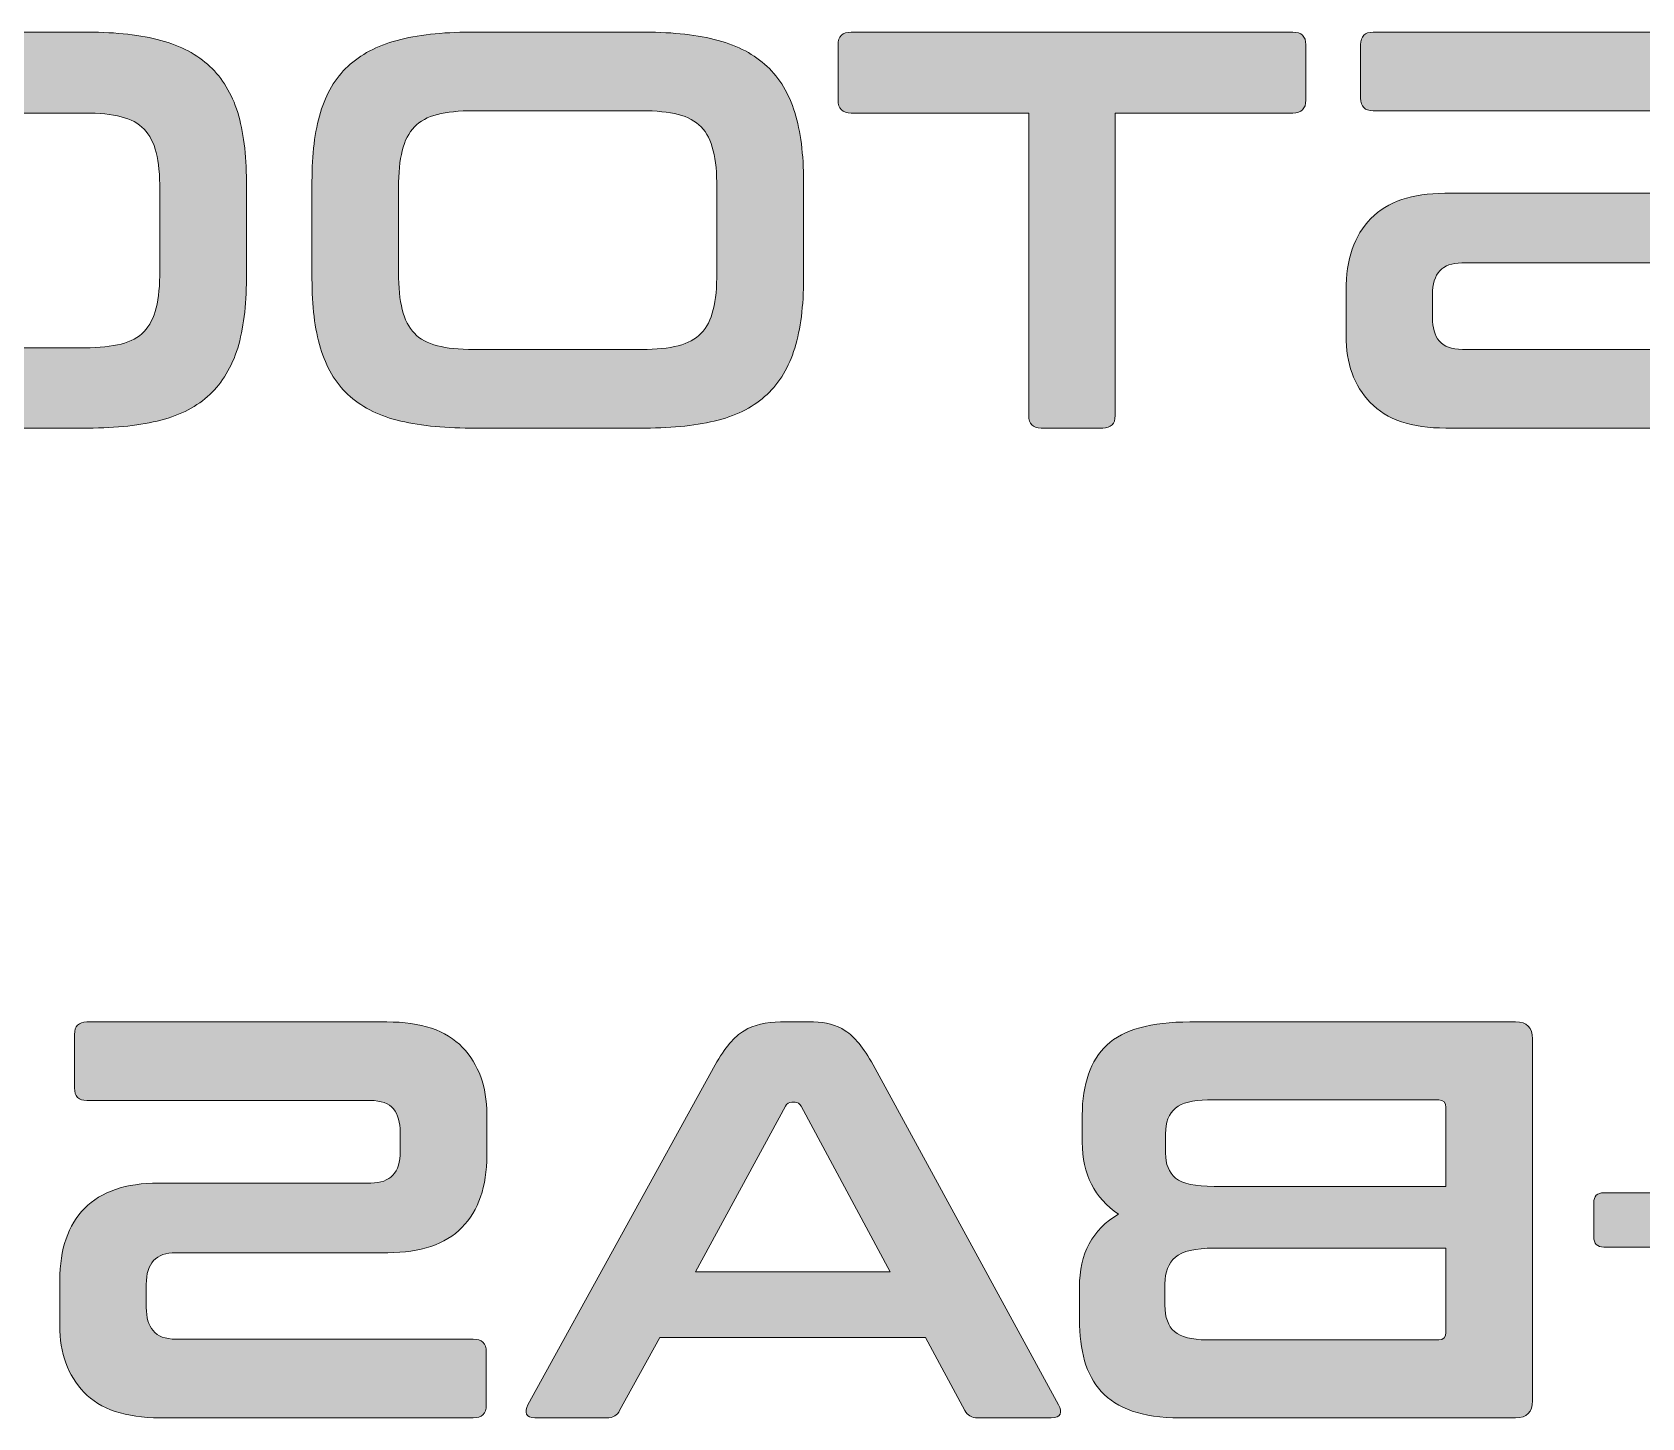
# Model space of a CAD drawing. Header units: millimetres. Extents: x 0 to 62, y -117 to 0.
# Drawn here: x 36.912 to 40.928, y -48.673 to -45.216 of the extents above; entities that cross this region are included whole.
import ezdxf

# ---------------------------------------------------------------- set-up
doc = ezdxf.new("R2010")
doc.units = ezdxf.units.MM
doc.header["$MEASUREMENT"] = 0
doc.layers.add('GLOSS-V', color=7, linetype='Continuous')

# ---------------------------------------------------------------- blocks, each defined once
blk = doc.blocks.new('block 62')
at = {"layer": 'GLOSS-V', "true_color": 0x010101}
h = blk.add_hatch(color=178, dxfattribs=at)
h.dxf.hatch_style = 2
edge = h.paths.add_edge_path()
edge.add_spline(control_points=[(37.0513, -45.2157), (37.123, -45.2157), (37.1836, -45.2224), (37.2332, -45.236), (37.2832, -45.2498), (37.3242, -45.2713), (37.3552, -45.3009), (37.3869, -45.3306), (37.4099, -45.369), (37.4248, -45.416), (37.4392, -45.463), (37.4465, -45.5204), (37.4465, -45.5881), (37.4465, -45.5881), (37.4465, -45.8308), (37.4465, -45.8308), (37.4465, -45.8987), (37.4392, -45.9562), (37.4248, -46.0037), (37.4099, -46.0513), (37.3869, -46.0899), (37.3552, -46.1195), (37.3242, -46.1491), (37.2832, -46.1705), (37.2332, -46.1836), (37.1836, -46.1968), (37.123, -46.2034), (37.0513, -46.2034), (37.0513, -46.2034), (36.415, -46.2034), (36.415, -46.2034), (36.394, -46.2034), (36.3837, -46.193), (36.3837, -46.1724), (36.3837, -46.1724), (36.3837, -46.0341), (36.3837, -46.0341), (36.3837, -46.0134), (36.394, -46.003), (36.415, -46.003), (36.415, -46.003), (37.043, -46.003), (37.043, -46.003), (37.0796, -46.003), (37.1099, -45.9999), (37.134, -45.9937), (37.1581, -45.9877), (37.1767, -45.9774), (37.1912, -45.9627), (37.205, -45.9483), (37.2153, -45.9285), (37.2215, -45.9035), (37.2277, -45.8787), (37.2305, -45.8473), (37.2305, -45.8096), (37.2305, -45.8096), (37.2305, -45.6093), (37.2305, -45.6093), (37.2305, -45.5717), (37.2277, -45.5407), (37.2215, -45.5161), (37.2153, -45.4918), (37.205, -45.4722), (37.1912, -45.4577), (37.1767, -45.443), (37.1581, -45.4327), (37.134, -45.4265), (37.1099, -45.4205), (37.0796, -45.4174), (37.043, -45.4174), (37.043, -45.4174), (36.415, -45.4174), (36.415, -45.4174), (36.394, -45.4174), (36.3837, -45.4065), (36.3837, -45.385), (36.3837, -45.385), (36.3837, -45.2467), (36.3837, -45.2467), (36.3837, -45.226), (36.394, -45.2157), (36.415, -45.2157), (36.415, -45.2157), (37.0513, -45.2157), (37.0513, -45.2157)], knot_values=[0, 0, 0, 0, 1, 1, 1, 2, 2, 2, 3, 3, 3, 4, 4, 4, 5, 5, 5, 6, 6, 6, 7, 7, 7, 8, 8, 8, 9, 9, 9, 10, 10, 10, 11, 11, 11, 12, 12, 12, 13, 13, 13, 14, 14, 14, 15, 15, 15, 16, 16, 16, 17, 17, 17, 18, 18, 18, 19, 19, 19, 20, 20, 20, 21, 21, 21, 22, 22, 22, 23, 23, 23, 24, 24, 24, 25, 25, 25, 26, 26, 26, 27, 27, 27, 28, 28, 28, 28], degree=3, periodic=1)
h = blk.add_hatch(color=178, dxfattribs=at)
h.dxf.hatch_style = 2
edge = h.paths.add_edge_path()
edge.add_spline(control_points=[(38.4411, -45.2157), (38.5127, -45.2157), (38.5734, -45.2224), (38.6233, -45.236), (38.6733, -45.2498), (38.7139, -45.2713), (38.7453, -45.3009), (38.777, -45.3306), (38.8, -45.369), (38.8145, -45.416), (38.829, -45.463), (38.8366, -45.5204), (38.8366, -45.5881), (38.8366, -45.5881), (38.8366, -45.8308), (38.8366, -45.8308), (38.8366, -45.8987), (38.829, -45.9562), (38.8145, -46.0037), (38.8, -46.0513), (38.777, -46.0899), (38.7453, -46.1195), (38.7139, -46.1491), (38.6733, -46.1705), (38.6233, -46.1836), (38.5734, -46.1968), (38.5127, -46.2034), (38.4411, -46.2034), (38.4411, -46.2034), (38.0053, -46.2034), (38.0053, -46.2034), (37.9339, -46.2034), (37.8726, -46.1968), (37.8223, -46.1836), (37.772, -46.1705), (37.7314, -46.1491), (37.6997, -46.1195), (37.668, -46.0899), (37.6452, -46.0513), (37.6315, -46.0037), (37.617, -45.9562), (37.6101, -45.8987), (37.6101, -45.8308), (37.6101, -45.8308), (37.6101, -45.5881), (37.6101, -45.5881), (37.6101, -45.5204), (37.617, -45.463), (37.6315, -45.416), (37.6452, -45.369), (37.668, -45.3306), (37.6997, -45.3009), (37.7314, -45.2713), (37.772, -45.2498), (37.8223, -45.236), (37.8726, -45.2224), (37.9339, -45.2157), (38.0053, -45.2157), (38.0053, -45.2157), (38.4411, -45.2157), (38.4411, -45.2157)], knot_values=[0, 0, 0, 0, 1, 1, 1, 2, 2, 2, 3, 3, 3, 4, 4, 4, 5, 5, 5, 6, 6, 6, 7, 7, 7, 8, 8, 8, 9, 9, 9, 10, 10, 10, 11, 11, 11, 12, 12, 12, 13, 13, 13, 14, 14, 14, 15, 15, 15, 16, 16, 16, 17, 17, 17, 18, 18, 18, 19, 19, 19, 20, 20, 20, 20], degree=3, periodic=1)
edge = h.paths.add_edge_path()
edge.add_spline(control_points=[(38.6202, -45.6036), (38.6202, -45.5669), (38.6175, -45.5362), (38.6113, -45.5113), (38.6051, -45.4863), (38.5951, -45.4665), (38.5809, -45.452), (38.5668, -45.4374), (38.5479, -45.427), (38.5237, -45.421), (38.4996, -45.4148), (38.4693, -45.4117), (38.4328, -45.4117), (38.4328, -45.4117), (38.0139, -45.4117), (38.0139, -45.4117), (37.977, -45.4117), (37.9467, -45.4148), (37.9229, -45.421), (37.8988, -45.427), (37.8795, -45.4374), (37.8657, -45.452), (37.8513, -45.4665), (37.8413, -45.4863), (37.8354, -45.5113), (37.8292, -45.5362), (37.8258, -45.5669), (37.8258, -45.6036), (37.8258, -45.6036), (37.8258, -45.8153), (37.8258, -45.8153), (37.8258, -45.852), (37.8292, -45.8828), (37.8354, -45.9078), (37.8413, -45.9328), (37.8513, -45.9524), (37.8657, -45.967), (37.8795, -45.9817), (37.8988, -45.992), (37.9229, -45.9981), (37.9467, -46.0043), (37.977, -46.0072), (38.0139, -46.0072), (38.0139, -46.0072), (38.4328, -46.0072), (38.4328, -46.0072), (38.4693, -46.0072), (38.4996, -46.0043), (38.5237, -45.9981), (38.5479, -45.992), (38.5668, -45.9817), (38.5809, -45.967), (38.5951, -45.9524), (38.6051, -45.9328), (38.6113, -45.9078), (38.6175, -45.8828), (38.6202, -45.852), (38.6202, -45.8153), (38.6202, -45.8153), (38.6202, -45.6036), (38.6202, -45.6036)], knot_values=[0, 0, 0, 0, 1, 1, 1, 2, 2, 2, 3, 3, 3, 4, 4, 4, 5, 5, 5, 6, 6, 6, 7, 7, 7, 8, 8, 8, 9, 9, 9, 10, 10, 10, 11, 11, 11, 12, 12, 12, 13, 13, 13, 14, 14, 14, 15, 15, 15, 16, 16, 16, 17, 17, 17, 18, 18, 18, 19, 19, 19, 20, 20, 20, 20], degree=3, periodic=1)
h = blk.add_hatch(color=178, dxfattribs=at)
h.dxf.hatch_style = 2
edge = h.paths.add_edge_path()
edge.add_spline(control_points=[(40.0568, -45.2157), (40.0789, -45.2157), (40.0895, -45.226), (40.0895, -45.2467), (40.0895, -45.2467), (40.0895, -45.385), (40.0895, -45.385), (40.0895, -45.4065), (40.0789, -45.4174), (40.0568, -45.4174), (40.0568, -45.4174), (39.6138, -45.4174), (39.6138, -45.4174), (39.6138, -45.4174), (39.6138, -46.1724), (39.6138, -46.1724), (39.6138, -46.193), (39.6034, -46.2034), (39.5828, -46.2034), (39.5828, -46.2034), (39.4291, -46.2034), (39.4291, -46.2034), (39.4084, -46.2034), (39.3981, -46.193), (39.3981, -46.1724), (39.3981, -46.1724), (39.3981, -45.4174), (39.3981, -45.4174), (39.3981, -45.4174), (38.9551, -45.4174), (38.9551, -45.4174), (38.9334, -45.4174), (38.9227, -45.4065), (38.9227, -45.385), (38.9227, -45.385), (38.9227, -45.2467), (38.9227, -45.2467), (38.9227, -45.226), (38.9334, -45.2157), (38.9551, -45.2157), (38.9551, -45.2157), (40.0568, -45.2157), (40.0568, -45.2157)], knot_values=[0, 0, 0, 0, 1, 1, 1, 2, 2, 2, 3, 3, 3, 4, 4, 4, 5, 5, 5, 6, 6, 6, 7, 7, 7, 8, 8, 8, 9, 9, 9, 10, 10, 10, 11, 11, 11, 12, 12, 12, 13, 13, 13, 14, 14, 14, 14], degree=3, periodic=1)
h = blk.add_hatch(color=178, dxfattribs=at)
h.dxf.hatch_style = 2
edge = h.paths.add_edge_path()
edge.add_spline(control_points=[(41.0052, -45.2157), (41.091, -45.2157), (41.1537, -45.2367), (41.1944, -45.2791), (41.2347, -45.3214), (41.255, -45.3769), (41.255, -45.4456), (41.255, -45.4456), (41.255, -45.5486), (41.255, -45.5486), (41.255, -45.6267), (41.2343, -45.6866), (41.193, -45.7285), (41.1517, -45.7703), (41.0897, -45.7913), (41.008, -45.7913), (41.008, -45.7913), (40.4788, -45.7913), (40.4788, -45.7913), (40.4299, -45.7913), (40.4055, -45.8177), (40.4055, -45.8704), (40.4055, -45.8704), (40.4055, -45.9283), (40.4055, -45.9283), (40.4055, -45.9528), (40.411, -45.972), (40.4223, -45.986), (40.4337, -46.0001), (40.453, -46.0072), (40.4802, -46.0072), (40.4802, -46.0072), (41.2213, -46.0072), (41.2213, -46.0072), (41.2426, -46.0072), (41.2536, -46.0175), (41.2536, -46.0384), (41.2536, -46.0384), (41.2536, -46.1724), (41.2536, -46.1724), (41.2536, -46.193), (41.2426, -46.2034), (41.2213, -46.2034), (41.2213, -46.2034), (40.4392, -46.2034), (40.4392, -46.2034), (40.3538, -46.2034), (40.2907, -46.1822), (40.2504, -46.1398), (40.2098, -46.0976), (40.1898, -46.042), (40.1898, -45.9734), (40.1898, -45.9734), (40.1898, -45.8604), (40.1898, -45.8604), (40.1898, -45.7824), (40.2105, -45.7224), (40.2518, -45.6806), (40.2931, -45.6387), (40.3545, -45.6177), (40.4365, -45.6177), (40.4365, -45.6177), (40.9656, -45.6177), (40.9656, -45.6177), (41.0146, -45.6177), (41.039, -45.5914), (41.039, -45.5388), (41.039, -45.5388), (41.039, -45.4908), (41.039, -45.4908), (41.039, -45.4663), (41.0332, -45.447), (41.0221, -45.4329), (41.0108, -45.4188), (40.9918, -45.4117), (40.9643, -45.4117), (40.9643, -45.4117), (40.2573, -45.4117), (40.2573, -45.4117), (40.2366, -45.4117), (40.2263, -45.4014), (40.2263, -45.3807), (40.2263, -45.3807), (40.2263, -45.2467), (40.2263, -45.2467), (40.2263, -45.226), (40.2366, -45.2157), (40.2573, -45.2157), (40.2573, -45.2157), (41.0052, -45.2157), (41.0052, -45.2157)], knot_values=[0, 0, 0, 0, 1, 1, 1, 2, 2, 2, 3, 3, 3, 4, 4, 4, 5, 5, 5, 6, 6, 6, 7, 7, 7, 8, 8, 8, 9, 9, 9, 10, 10, 10, 11, 11, 11, 12, 12, 12, 13, 13, 13, 14, 14, 14, 15, 15, 15, 16, 16, 16, 17, 17, 17, 18, 18, 18, 19, 19, 19, 20, 20, 20, 21, 21, 21, 22, 22, 22, 23, 23, 23, 24, 24, 24, 25, 25, 25, 26, 26, 26, 27, 27, 27, 28, 28, 28, 29, 29, 29, 30, 30, 30, 30], degree=3, periodic=1)
h = blk.add_hatch(color=178, dxfattribs=at)
h.dxf.hatch_style = 2
edge = h.paths.add_edge_path()
edge.add_spline(control_points=[(37.7965, -47.6851), (37.8823, -47.6851), (37.945, -47.7061), (37.9856, -47.7485), (38.0259, -47.7909), (38.0463, -47.8463), (38.0463, -47.9151), (38.0463, -47.9151), (38.0463, -48.0181), (38.0463, -48.0181), (38.0463, -48.0961), (38.0256, -48.1561), (37.9842, -48.1979), (37.9429, -48.2398), (37.8809, -48.2608), (37.7992, -48.2608), (37.7992, -48.2608), (37.2701, -48.2608), (37.2701, -48.2608), (37.2212, -48.2608), (37.1967, -48.2871), (37.1967, -48.3399), (37.1967, -48.3399), (37.1967, -48.3977), (37.1967, -48.3977), (37.1967, -48.4222), (37.2022, -48.4415), (37.2136, -48.4554), (37.2249, -48.4696), (37.2442, -48.4766), (37.2715, -48.4766), (37.2715, -48.4766), (38.0125, -48.4766), (38.0125, -48.4766), (38.0339, -48.4766), (38.0449, -48.487), (38.0449, -48.5078), (38.0449, -48.5078), (38.0449, -48.6418), (38.0449, -48.6418), (38.0449, -48.6625), (38.0339, -48.6728), (38.0125, -48.6728), (38.0125, -48.6728), (37.2305, -48.6728), (37.2305, -48.6728), (37.145, -48.6728), (37.082, -48.6516), (37.0417, -48.6093), (37.001, -48.5671), (36.981, -48.5114), (36.981, -48.4429), (36.981, -48.4429), (36.981, -48.3299), (36.981, -48.3299), (36.981, -48.2518), (37.0017, -48.1919), (37.043, -48.15), (37.0844, -48.1082), (37.1457, -48.0872), (37.2277, -48.0872), (37.2277, -48.0872), (37.7569, -48.0872), (37.7569, -48.0872), (37.8058, -48.0872), (37.8302, -48.0608), (37.8302, -48.0083), (37.8302, -48.0083), (37.8302, -47.9602), (37.8302, -47.9602), (37.8302, -47.9357), (37.8244, -47.9165), (37.8134, -47.9023), (37.802, -47.8882), (37.7831, -47.8811), (37.7555, -47.8811), (37.7555, -47.8811), (37.0486, -47.8811), (37.0486, -47.8811), (37.0279, -47.8811), (37.0176, -47.8708), (37.0176, -47.8501), (37.0176, -47.8501), (37.0176, -47.7161), (37.0176, -47.7161), (37.0176, -47.6955), (37.0279, -47.6851), (37.0486, -47.6851), (37.0486, -47.6851), (37.7965, -47.6851), (37.7965, -47.6851)], knot_values=[0, 0, 0, 0, 1, 1, 1, 2, 2, 2, 3, 3, 3, 4, 4, 4, 5, 5, 5, 6, 6, 6, 7, 7, 7, 8, 8, 8, 9, 9, 9, 10, 10, 10, 11, 11, 11, 12, 12, 12, 13, 13, 13, 14, 14, 14, 15, 15, 15, 16, 16, 16, 17, 17, 17, 18, 18, 18, 19, 19, 19, 20, 20, 20, 21, 21, 21, 22, 22, 22, 23, 23, 23, 24, 24, 24, 25, 25, 25, 26, 26, 26, 27, 27, 27, 28, 28, 28, 29, 29, 29, 30, 30, 30, 30], degree=3, periodic=1)
h = blk.add_hatch(color=178, dxfattribs=at)
h.dxf.hatch_style = 2
edge = h.paths.add_edge_path()
edge.add_spline(control_points=[(38.8617, -47.6851), (38.8917, -47.6851), (38.9182, -47.6924), (38.9406, -47.707), (38.9633, -47.7215), (38.9864, -47.7499), (39.0102, -47.7923), (39.0102, -47.7923), (39.4729, -48.6404), (39.4729, -48.6404), (39.4773, -48.6497), (39.4787, -48.6575), (39.4763, -48.6637), (39.4739, -48.6697), (39.4667, -48.6728), (39.4546, -48.6728), (39.4546, -48.6728), (39.271, -48.6728), (39.271, -48.6728), (39.2562, -48.6728), (39.2451, -48.6668), (39.2386, -48.6546), (39.2386, -48.6546), (39.1411, -48.4725), (39.1411, -48.4725), (39.1411, -48.4725), (38.4779, -48.4725), (38.4779, -48.4725), (38.4779, -48.4725), (38.3777, -48.6546), (38.3777, -48.6546), (38.3722, -48.6668), (38.3611, -48.6728), (38.3453, -48.6728), (38.3453, -48.6728), (38.1661, -48.6728), (38.1661, -48.6728), (38.1548, -48.6728), (38.1482, -48.6697), (38.1455, -48.6637), (38.1434, -48.6575), (38.1444, -48.6497), (38.1489, -48.6404), (38.1489, -48.6404), (38.6161, -47.7923), (38.6161, -47.7923), (38.6398, -47.7499), (38.6636, -47.7215), (38.6884, -47.707), (38.7125, -47.6924), (38.7429, -47.6851), (38.7787, -47.6851), (38.7787, -47.6851), (38.8617, -47.6851), (38.8617, -47.6851)], knot_values=[0, 0, 0, 0, 1, 1, 1, 2, 2, 2, 3, 3, 3, 4, 4, 4, 5, 5, 5, 6, 6, 6, 7, 7, 7, 8, 8, 8, 9, 9, 9, 10, 10, 10, 11, 11, 11, 12, 12, 12, 13, 13, 13, 14, 14, 14, 15, 15, 15, 16, 16, 16, 17, 17, 17, 18, 18, 18, 18], degree=3, periodic=1)
edge = h.paths.add_edge_path()
edge.add_spline(control_points=[(38.8307, -47.8953), (38.8269, -47.8887), (38.8217, -47.8854), (38.8152, -47.8854), (38.8152, -47.8854), (38.8069, -47.8854), (38.8069, -47.8854), (38.8, -47.8854), (38.7952, -47.8887), (38.7911, -47.8953), (38.7911, -47.8953), (38.5668, -48.3087), (38.5668, -48.3087), (38.5668, -48.3087), (39.0522, -48.3087), (39.0522, -48.3087), (39.0522, -48.3087), (38.8307, -47.8953), (38.8307, -47.8953)], knot_values=[0, 0, 0, 0, 1, 1, 1, 2, 2, 2, 3, 3, 3, 4, 4, 4, 5, 5, 5, 6, 6, 6, 6], degree=3, periodic=1)
h = blk.add_hatch(color=178, dxfattribs=at)
h.dxf.hatch_style = 2
edge = h.paths.add_edge_path()
edge.add_spline(control_points=[(40.6129, -47.6851), (40.6411, -47.6851), (40.6552, -47.6992), (40.6552, -47.7273), (40.6552, -47.7273), (40.6552, -48.6305), (40.6552, -48.6305), (40.6552, -48.6587), (40.6411, -48.6728), (40.6129, -48.6728), (40.6129, -48.6728), (39.775, -48.6728), (39.775, -48.6728), (39.7275, -48.6728), (39.6882, -48.6671), (39.6561, -48.6559), (39.6241, -48.6446), (39.5986, -48.6284), (39.5793, -48.6072), (39.56, -48.586), (39.5463, -48.5603), (39.5376, -48.5304), (39.529, -48.5002), (39.5249, -48.4663), (39.5249, -48.4287), (39.5249, -48.4287), (39.5249, -48.3469), (39.5249, -48.3469), (39.5249, -48.2632), (39.5573, -48.2024), (39.6224, -48.1648), (39.5621, -48.1244), (39.5318, -48.0646), (39.5318, -47.9855), (39.5318, -47.9855), (39.5318, -47.9178), (39.5318, -47.9178), (39.5318, -47.8398), (39.5525, -47.7814), (39.5934, -47.7428), (39.6344, -47.7044), (39.7033, -47.6851), (39.8002, -47.6851), (39.8002, -47.6851), (40.6129, -47.6851), (40.6129, -47.6851)], knot_values=[0, 0, 0, 0, 1, 1, 1, 2, 2, 2, 3, 3, 3, 4, 4, 4, 5, 5, 5, 6, 6, 6, 7, 7, 7, 8, 8, 8, 9, 9, 9, 10, 10, 10, 11, 11, 11, 12, 12, 12, 13, 13, 13, 14, 14, 14, 15, 15, 15, 15], degree=3, periodic=1)
edge = h.paths.add_edge_path()
edge.add_spline(control_points=[(39.8608, -48.2494), (39.8136, -48.2494), (39.7816, -48.257), (39.764, -48.272), (39.7468, -48.2871), (39.7381, -48.3092), (39.7381, -48.3383), (39.7381, -48.3383), (39.7381, -48.3921), (39.7381, -48.3921), (39.7381, -48.4222), (39.7461, -48.4441), (39.7619, -48.4577), (39.7781, -48.4713), (39.8046, -48.4782), (39.8425, -48.4782), (39.8425, -48.4782), (40.421, -48.4782), (40.421, -48.4782), (40.433, -48.4782), (40.4392, -48.472), (40.4392, -48.4597), (40.4392, -48.4597), (40.4392, -48.2494), (40.4392, -48.2494), (40.4392, -48.2494), (39.8608, -48.2494), (39.8608, -48.2494)], knot_values=[0, 0, 0, 0, 1, 1, 1, 2, 2, 2, 3, 3, 3, 4, 4, 4, 5, 5, 5, 6, 6, 6, 7, 7, 7, 8, 8, 8, 9, 9, 9, 9], degree=3, periodic=1)
edge = h.paths.add_edge_path()
edge.add_spline(control_points=[(40.4392, -47.8982), (40.4392, -47.886), (40.433, -47.8798), (40.421, -47.8798), (40.421, -47.8798), (39.8439, -47.8798), (39.8439, -47.8798), (39.8074, -47.8798), (39.7805, -47.8867), (39.764, -47.9003), (39.7478, -47.9139), (39.7395, -47.9352), (39.7395, -47.9645), (39.7395, -47.9645), (39.7395, -48.0124), (39.7395, -48.0124), (39.7395, -48.0398), (39.7481, -48.0605), (39.7647, -48.0746), (39.7819, -48.0887), (39.8136, -48.0956), (39.8608, -48.0956), (39.8608, -48.0956), (40.4392, -48.0956), (40.4392, -48.0956), (40.4392, -48.0956), (40.4392, -47.8982), (40.4392, -47.8982)], knot_values=[0, 0, 0, 0, 1, 1, 1, 2, 2, 2, 3, 3, 3, 4, 4, 4, 5, 5, 5, 6, 6, 6, 7, 7, 7, 8, 8, 8, 9, 9, 9, 9], degree=3, periodic=1)
h = blk.add_hatch(color=178, dxfattribs=at)
h.dxf.hatch_style = 2
edge = h.paths.add_edge_path()
edge.add_spline(control_points=[(41.224, -47.8064), (41.2409, -47.8064), (41.2495, -47.8148), (41.2495, -47.8319), (41.2495, -47.8319), (41.2495, -48.1113), (41.2495, -48.1113), (41.2495, -48.1113), (41.5286, -48.1113), (41.5286, -48.1113), (41.5458, -48.1113), (41.5541, -48.1197), (41.5541, -48.1366), (41.5541, -48.1366), (41.5541, -48.2213), (41.5541, -48.2213), (41.5541, -48.2382), (41.5458, -48.2467), (41.5286, -48.2467), (41.5286, -48.2467), (41.2495, -48.2467), (41.2495, -48.2467), (41.2495, -48.2467), (41.2495, -48.5274), (41.2495, -48.5274), (41.2495, -48.5445), (41.2409, -48.5529), (41.224, -48.5529), (41.224, -48.5529), (41.1393, -48.5529), (41.1393, -48.5529), (41.1224, -48.5529), (41.1138, -48.5445), (41.1138, -48.5274), (41.1138, -48.5274), (41.1138, -48.2467), (41.1138, -48.2467), (41.1138, -48.2467), (40.8333, -48.2467), (40.8333, -48.2467), (40.8161, -48.2467), (40.8078, -48.2382), (40.8078, -48.2213), (40.8078, -48.2213), (40.8078, -48.1366), (40.8078, -48.1366), (40.8078, -48.1197), (40.8161, -48.1113), (40.8333, -48.1113), (40.8333, -48.1113), (41.1138, -48.1113), (41.1138, -48.1113), (41.1138, -48.1113), (41.1138, -47.8319), (41.1138, -47.8319), (41.1138, -47.8148), (41.1224, -47.8064), (41.1393, -47.8064), (41.1393, -47.8064), (41.224, -47.8064), (41.224, -47.8064)], knot_values=[0, 0, 0, 0, 1, 1, 1, 2, 2, 2, 3, 3, 3, 4, 4, 4, 5, 5, 5, 6, 6, 6, 7, 7, 7, 8, 8, 8, 9, 9, 9, 10, 10, 10, 11, 11, 11, 12, 12, 12, 13, 13, 13, 14, 14, 14, 15, 15, 15, 16, 16, 16, 17, 17, 17, 18, 18, 18, 19, 19, 19, 20, 20, 20, 20], degree=3, periodic=1)
at = {"layer": 'GLOSS-V', "lineweight": 0}
for points, knots in [([(37.0513, -45.2157), (37.123, -45.2157), (37.1836, -45.2224), (37.2332, -45.236), (37.2832, -45.2498), (37.3242, -45.2713), (37.3552, -45.3009), (37.3869, -45.3306), (37.4099, -45.369), (37.4248, -45.416), (37.4392, -45.463), (37.4465, -45.5204), (37.4465, -45.5881), (37.4465, -45.5881), (37.4465, -45.8308), (37.4465, -45.8308), (37.4465, -45.8987), (37.4392, -45.9562), (37.4248, -46.0037), (37.4099, -46.0513), (37.3869, -46.0899), (37.3552, -46.1195), (37.3242, -46.1491), (37.2832, -46.1705), (37.2332, -46.1836), (37.1836, -46.1968), (37.123, -46.2034), (37.0513, -46.2034), (37.0513, -46.2034), (36.415, -46.2034), (36.415, -46.2034), (36.394, -46.2034), (36.3837, -46.193), (36.3837, -46.1724), (36.3837, -46.1724), (36.3837, -46.0341), (36.3837, -46.0341), (36.3837, -46.0134), (36.394, -46.003), (36.415, -46.003), (36.415, -46.003), (37.043, -46.003), (37.043, -46.003), (37.0796, -46.003), (37.1099, -45.9999), (37.134, -45.9937), (37.1581, -45.9877), (37.1767, -45.9774), (37.1912, -45.9627), (37.205, -45.9483), (37.2153, -45.9285), (37.2215, -45.9035), (37.2277, -45.8787), (37.2305, -45.8473), (37.2305, -45.8096), (37.2305, -45.8096), (37.2305, -45.6093), (37.2305, -45.6093), (37.2305, -45.5717), (37.2277, -45.5407), (37.2215, -45.5161), (37.2153, -45.4918), (37.205, -45.4722), (37.1912, -45.4577), (37.1767, -45.443), (37.1581, -45.4327), (37.134, -45.4265), (37.1099, -45.4205), (37.0796, -45.4174), (37.043, -45.4174), (37.043, -45.4174), (36.415, -45.4174), (36.415, -45.4174), (36.394, -45.4174), (36.3837, -45.4065), (36.3837, -45.385), (36.3837, -45.385), (36.3837, -45.2467), (36.3837, -45.2467), (36.3837, -45.226), (36.394, -45.2157), (36.415, -45.2157), (36.415, -45.2157), (37.0513, -45.2157), (37.0513, -45.2157)], [0, 0, 0, 0, 1, 1, 1, 2, 2, 2, 3, 3, 3, 4, 4, 4, 5, 5, 5, 6, 6, 6, 7, 7, 7, 8, 8, 8, 9, 9, 9, 10, 10, 10, 11, 11, 11, 12, 12, 12, 13, 13, 13, 14, 14, 14, 15, 15, 15, 16, 16, 16, 17, 17, 17, 18, 18, 18, 19, 19, 19, 20, 20, 20, 21, 21, 21, 22, 22, 22, 23, 23, 23, 24, 24, 24, 25, 25, 25, 26, 26, 26, 27, 27, 27, 28, 28, 28, 28]), ([(38.4411, -45.2157), (38.5127, -45.2157), (38.5734, -45.2224), (38.6233, -45.236), (38.6733, -45.2498), (38.7139, -45.2713), (38.7453, -45.3009), (38.777, -45.3306), (38.8, -45.369), (38.8145, -45.416), (38.829, -45.463), (38.8366, -45.5204), (38.8366, -45.5881), (38.8366, -45.5881), (38.8366, -45.8308), (38.8366, -45.8308), (38.8366, -45.8987), (38.829, -45.9562), (38.8145, -46.0037), (38.8, -46.0513), (38.777, -46.0899), (38.7453, -46.1195), (38.7139, -46.1491), (38.6733, -46.1705), (38.6233, -46.1836), (38.5734, -46.1968), (38.5127, -46.2034), (38.4411, -46.2034), (38.4411, -46.2034), (38.0053, -46.2034), (38.0053, -46.2034), (37.9339, -46.2034), (37.8726, -46.1968), (37.8223, -46.1836), (37.772, -46.1705), (37.7314, -46.1491), (37.6997, -46.1195), (37.668, -46.0899), (37.6452, -46.0513), (37.6315, -46.0037), (37.617, -45.9562), (37.6101, -45.8987), (37.6101, -45.8308), (37.6101, -45.8308), (37.6101, -45.5881), (37.6101, -45.5881), (37.6101, -45.5204), (37.617, -45.463), (37.6315, -45.416), (37.6452, -45.369), (37.668, -45.3306), (37.6997, -45.3009), (37.7314, -45.2713), (37.772, -45.2498), (37.8223, -45.236), (37.8726, -45.2224), (37.9339, -45.2157), (38.0053, -45.2157), (38.0053, -45.2157), (38.4411, -45.2157), (38.4411, -45.2157)], [0, 0, 0, 0, 1, 1, 1, 2, 2, 2, 3, 3, 3, 4, 4, 4, 5, 5, 5, 6, 6, 6, 7, 7, 7, 8, 8, 8, 9, 9, 9, 10, 10, 10, 11, 11, 11, 12, 12, 12, 13, 13, 13, 14, 14, 14, 15, 15, 15, 16, 16, 16, 17, 17, 17, 18, 18, 18, 19, 19, 19, 20, 20, 20, 20]), ([(40.0568, -45.2157), (40.0789, -45.2157), (40.0895, -45.226), (40.0895, -45.2467), (40.0895, -45.2467), (40.0895, -45.385), (40.0895, -45.385), (40.0895, -45.4065), (40.0789, -45.4174), (40.0568, -45.4174), (40.0568, -45.4174), (39.6138, -45.4174), (39.6138, -45.4174), (39.6138, -45.4174), (39.6138, -46.1724), (39.6138, -46.1724), (39.6138, -46.193), (39.6034, -46.2034), (39.5828, -46.2034), (39.5828, -46.2034), (39.4291, -46.2034), (39.4291, -46.2034), (39.4084, -46.2034), (39.3981, -46.193), (39.3981, -46.1724), (39.3981, -46.1724), (39.3981, -45.4174), (39.3981, -45.4174), (39.3981, -45.4174), (38.9551, -45.4174), (38.9551, -45.4174), (38.9334, -45.4174), (38.9227, -45.4065), (38.9227, -45.385), (38.9227, -45.385), (38.9227, -45.2467), (38.9227, -45.2467), (38.9227, -45.226), (38.9334, -45.2157), (38.9551, -45.2157), (38.9551, -45.2157), (40.0568, -45.2157), (40.0568, -45.2157)], [0, 0, 0, 0, 1, 1, 1, 2, 2, 2, 3, 3, 3, 4, 4, 4, 5, 5, 5, 6, 6, 6, 7, 7, 7, 8, 8, 8, 9, 9, 9, 10, 10, 10, 11, 11, 11, 12, 12, 12, 13, 13, 13, 14, 14, 14, 14]), ([(41.0052, -45.2157), (41.091, -45.2157), (41.1537, -45.2367), (41.1944, -45.2791), (41.2347, -45.3214), (41.255, -45.3769), (41.255, -45.4456), (41.255, -45.4456), (41.255, -45.5486), (41.255, -45.5486), (41.255, -45.6267), (41.2343, -45.6866), (41.193, -45.7285), (41.1517, -45.7703), (41.0897, -45.7913), (41.008, -45.7913), (41.008, -45.7913), (40.4788, -45.7913), (40.4788, -45.7913), (40.4299, -45.7913), (40.4055, -45.8177), (40.4055, -45.8704), (40.4055, -45.8704), (40.4055, -45.9283), (40.4055, -45.9283), (40.4055, -45.9528), (40.411, -45.972), (40.4223, -45.986), (40.4337, -46.0001), (40.453, -46.0072), (40.4802, -46.0072), (40.4802, -46.0072), (41.2213, -46.0072), (41.2213, -46.0072), (41.2426, -46.0072), (41.2536, -46.0175), (41.2536, -46.0384), (41.2536, -46.0384), (41.2536, -46.1724), (41.2536, -46.1724), (41.2536, -46.193), (41.2426, -46.2034), (41.2213, -46.2034), (41.2213, -46.2034), (40.4392, -46.2034), (40.4392, -46.2034), (40.3538, -46.2034), (40.2907, -46.1822), (40.2504, -46.1398), (40.2098, -46.0976), (40.1898, -46.042), (40.1898, -45.9734), (40.1898, -45.9734), (40.1898, -45.8604), (40.1898, -45.8604), (40.1898, -45.7824), (40.2105, -45.7224), (40.2518, -45.6806), (40.2931, -45.6387), (40.3545, -45.6177), (40.4365, -45.6177), (40.4365, -45.6177), (40.9656, -45.6177), (40.9656, -45.6177), (41.0146, -45.6177), (41.039, -45.5914), (41.039, -45.5388), (41.039, -45.5388), (41.039, -45.4908), (41.039, -45.4908), (41.039, -45.4663), (41.0332, -45.447), (41.0221, -45.4329), (41.0108, -45.4188), (40.9918, -45.4117), (40.9643, -45.4117), (40.9643, -45.4117), (40.2573, -45.4117), (40.2573, -45.4117), (40.2366, -45.4117), (40.2263, -45.4014), (40.2263, -45.3807), (40.2263, -45.3807), (40.2263, -45.2467), (40.2263, -45.2467), (40.2263, -45.226), (40.2366, -45.2157), (40.2573, -45.2157), (40.2573, -45.2157), (41.0052, -45.2157), (41.0052, -45.2157)], [0, 0, 0, 0, 1, 1, 1, 2, 2, 2, 3, 3, 3, 4, 4, 4, 5, 5, 5, 6, 6, 6, 7, 7, 7, 8, 8, 8, 9, 9, 9, 10, 10, 10, 11, 11, 11, 12, 12, 12, 13, 13, 13, 14, 14, 14, 15, 15, 15, 16, 16, 16, 17, 17, 17, 18, 18, 18, 19, 19, 19, 20, 20, 20, 21, 21, 21, 22, 22, 22, 23, 23, 23, 24, 24, 24, 25, 25, 25, 26, 26, 26, 27, 27, 27, 28, 28, 28, 29, 29, 29, 30, 30, 30, 30]), ([(38.6202, -45.6036), (38.6202, -45.5669), (38.6175, -45.5362), (38.6113, -45.5113), (38.6051, -45.4863), (38.5951, -45.4665), (38.5809, -45.452), (38.5668, -45.4374), (38.5479, -45.427), (38.5237, -45.421), (38.4996, -45.4148), (38.4693, -45.4117), (38.4328, -45.4117), (38.4328, -45.4117), (38.0139, -45.4117), (38.0139, -45.4117), (37.977, -45.4117), (37.9467, -45.4148), (37.9229, -45.421), (37.8988, -45.427), (37.8795, -45.4374), (37.8657, -45.452), (37.8513, -45.4665), (37.8413, -45.4863), (37.8354, -45.5113), (37.8292, -45.5362), (37.8258, -45.5669), (37.8258, -45.6036), (37.8258, -45.6036), (37.8258, -45.8153), (37.8258, -45.8153), (37.8258, -45.852), (37.8292, -45.8828), (37.8354, -45.9078), (37.8413, -45.9328), (37.8513, -45.9524), (37.8657, -45.967), (37.8795, -45.9817), (37.8988, -45.992), (37.9229, -45.9981), (37.9467, -46.0043), (37.977, -46.0072), (38.0139, -46.0072), (38.0139, -46.0072), (38.4328, -46.0072), (38.4328, -46.0072), (38.4693, -46.0072), (38.4996, -46.0043), (38.5237, -45.9981), (38.5479, -45.992), (38.5668, -45.9817), (38.5809, -45.967), (38.5951, -45.9524), (38.6051, -45.9328), (38.6113, -45.9078), (38.6175, -45.8828), (38.6202, -45.852), (38.6202, -45.8153), (38.6202, -45.8153), (38.6202, -45.6036), (38.6202, -45.6036)], [0, 0, 0, 0, 1, 1, 1, 2, 2, 2, 3, 3, 3, 4, 4, 4, 5, 5, 5, 6, 6, 6, 7, 7, 7, 8, 8, 8, 9, 9, 9, 10, 10, 10, 11, 11, 11, 12, 12, 12, 13, 13, 13, 14, 14, 14, 15, 15, 15, 16, 16, 16, 17, 17, 17, 18, 18, 18, 19, 19, 19, 20, 20, 20, 20]), ([(37.7965, -47.6851), (37.8823, -47.6851), (37.945, -47.7061), (37.9856, -47.7485), (38.0259, -47.7909), (38.0463, -47.8463), (38.0463, -47.9151), (38.0463, -47.9151), (38.0463, -48.0181), (38.0463, -48.0181), (38.0463, -48.0961), (38.0256, -48.1561), (37.9842, -48.1979), (37.9429, -48.2398), (37.8809, -48.2608), (37.7992, -48.2608), (37.7992, -48.2608), (37.2701, -48.2608), (37.2701, -48.2608), (37.2212, -48.2608), (37.1967, -48.2871), (37.1967, -48.3399), (37.1967, -48.3399), (37.1967, -48.3977), (37.1967, -48.3977), (37.1967, -48.4222), (37.2022, -48.4415), (37.2136, -48.4554), (37.2249, -48.4696), (37.2442, -48.4766), (37.2715, -48.4766), (37.2715, -48.4766), (38.0125, -48.4766), (38.0125, -48.4766), (38.0339, -48.4766), (38.0449, -48.487), (38.0449, -48.5078), (38.0449, -48.5078), (38.0449, -48.6418), (38.0449, -48.6418), (38.0449, -48.6625), (38.0339, -48.6728), (38.0125, -48.6728), (38.0125, -48.6728), (37.2305, -48.6728), (37.2305, -48.6728), (37.145, -48.6728), (37.082, -48.6516), (37.0417, -48.6093), (37.001, -48.5671), (36.981, -48.5114), (36.981, -48.4429), (36.981, -48.4429), (36.981, -48.3299), (36.981, -48.3299), (36.981, -48.2518), (37.0017, -48.1919), (37.043, -48.15), (37.0844, -48.1082), (37.1457, -48.0872), (37.2277, -48.0872), (37.2277, -48.0872), (37.7569, -48.0872), (37.7569, -48.0872), (37.8058, -48.0872), (37.8302, -48.0608), (37.8302, -48.0083), (37.8302, -48.0083), (37.8302, -47.9602), (37.8302, -47.9602), (37.8302, -47.9357), (37.8244, -47.9165), (37.8134, -47.9023), (37.802, -47.8882), (37.7831, -47.8811), (37.7555, -47.8811), (37.7555, -47.8811), (37.0486, -47.8811), (37.0486, -47.8811), (37.0279, -47.8811), (37.0176, -47.8708), (37.0176, -47.8501), (37.0176, -47.8501), (37.0176, -47.7161), (37.0176, -47.7161), (37.0176, -47.6955), (37.0279, -47.6851), (37.0486, -47.6851), (37.0486, -47.6851), (37.7965, -47.6851), (37.7965, -47.6851)], [0, 0, 0, 0, 1, 1, 1, 2, 2, 2, 3, 3, 3, 4, 4, 4, 5, 5, 5, 6, 6, 6, 7, 7, 7, 8, 8, 8, 9, 9, 9, 10, 10, 10, 11, 11, 11, 12, 12, 12, 13, 13, 13, 14, 14, 14, 15, 15, 15, 16, 16, 16, 17, 17, 17, 18, 18, 18, 19, 19, 19, 20, 20, 20, 21, 21, 21, 22, 22, 22, 23, 23, 23, 24, 24, 24, 25, 25, 25, 26, 26, 26, 27, 27, 27, 28, 28, 28, 29, 29, 29, 30, 30, 30, 30]), ([(38.8617, -47.6851), (38.8917, -47.6851), (38.9182, -47.6924), (38.9406, -47.707), (38.9633, -47.7215), (38.9864, -47.7499), (39.0102, -47.7923), (39.0102, -47.7923), (39.4729, -48.6404), (39.4729, -48.6404), (39.4773, -48.6497), (39.4787, -48.6575), (39.4763, -48.6637), (39.4739, -48.6697), (39.4667, -48.6728), (39.4546, -48.6728), (39.4546, -48.6728), (39.271, -48.6728), (39.271, -48.6728), (39.2562, -48.6728), (39.2451, -48.6668), (39.2386, -48.6546), (39.2386, -48.6546), (39.1411, -48.4725), (39.1411, -48.4725), (39.1411, -48.4725), (38.4779, -48.4725), (38.4779, -48.4725), (38.4779, -48.4725), (38.3777, -48.6546), (38.3777, -48.6546), (38.3722, -48.6668), (38.3611, -48.6728), (38.3453, -48.6728), (38.3453, -48.6728), (38.1661, -48.6728), (38.1661, -48.6728), (38.1548, -48.6728), (38.1482, -48.6697), (38.1455, -48.6637), (38.1434, -48.6575), (38.1444, -48.6497), (38.1489, -48.6404), (38.1489, -48.6404), (38.6161, -47.7923), (38.6161, -47.7923), (38.6398, -47.7499), (38.6636, -47.7215), (38.6884, -47.707), (38.7125, -47.6924), (38.7429, -47.6851), (38.7787, -47.6851), (38.7787, -47.6851), (38.8617, -47.6851), (38.8617, -47.6851)], [0, 0, 0, 0, 1, 1, 1, 2, 2, 2, 3, 3, 3, 4, 4, 4, 5, 5, 5, 6, 6, 6, 7, 7, 7, 8, 8, 8, 9, 9, 9, 10, 10, 10, 11, 11, 11, 12, 12, 12, 13, 13, 13, 14, 14, 14, 15, 15, 15, 16, 16, 16, 17, 17, 17, 18, 18, 18, 18]), ([(40.6129, -47.6851), (40.6411, -47.6851), (40.6552, -47.6992), (40.6552, -47.7273), (40.6552, -47.7273), (40.6552, -48.6305), (40.6552, -48.6305), (40.6552, -48.6587), (40.6411, -48.6728), (40.6129, -48.6728), (40.6129, -48.6728), (39.775, -48.6728), (39.775, -48.6728), (39.7275, -48.6728), (39.6882, -48.6671), (39.6561, -48.6559), (39.6241, -48.6446), (39.5986, -48.6284), (39.5793, -48.6072), (39.56, -48.586), (39.5463, -48.5603), (39.5376, -48.5304), (39.529, -48.5002), (39.5249, -48.4663), (39.5249, -48.4287), (39.5249, -48.4287), (39.5249, -48.3469), (39.5249, -48.3469), (39.5249, -48.2632), (39.5573, -48.2024), (39.6224, -48.1648), (39.5621, -48.1244), (39.5318, -48.0646), (39.5318, -47.9855), (39.5318, -47.9855), (39.5318, -47.9178), (39.5318, -47.9178), (39.5318, -47.8398), (39.5525, -47.7814), (39.5934, -47.7428), (39.6344, -47.7044), (39.7033, -47.6851), (39.8002, -47.6851), (39.8002, -47.6851), (40.6129, -47.6851), (40.6129, -47.6851)], [0, 0, 0, 0, 1, 1, 1, 2, 2, 2, 3, 3, 3, 4, 4, 4, 5, 5, 5, 6, 6, 6, 7, 7, 7, 8, 8, 8, 9, 9, 9, 10, 10, 10, 11, 11, 11, 12, 12, 12, 13, 13, 13, 14, 14, 14, 15, 15, 15, 15]), ([(41.224, -47.8064), (41.2409, -47.8064), (41.2495, -47.8148), (41.2495, -47.8319), (41.2495, -47.8319), (41.2495, -48.1113), (41.2495, -48.1113), (41.2495, -48.1113), (41.5286, -48.1113), (41.5286, -48.1113), (41.5458, -48.1113), (41.5541, -48.1197), (41.5541, -48.1366), (41.5541, -48.1366), (41.5541, -48.2213), (41.5541, -48.2213), (41.5541, -48.2382), (41.5458, -48.2467), (41.5286, -48.2467), (41.5286, -48.2467), (41.2495, -48.2467), (41.2495, -48.2467), (41.2495, -48.2467), (41.2495, -48.5274), (41.2495, -48.5274), (41.2495, -48.5445), (41.2409, -48.5529), (41.224, -48.5529), (41.224, -48.5529), (41.1393, -48.5529), (41.1393, -48.5529), (41.1224, -48.5529), (41.1138, -48.5445), (41.1138, -48.5274), (41.1138, -48.5274), (41.1138, -48.2467), (41.1138, -48.2467), (41.1138, -48.2467), (40.8333, -48.2467), (40.8333, -48.2467), (40.8161, -48.2467), (40.8078, -48.2382), (40.8078, -48.2213), (40.8078, -48.2213), (40.8078, -48.1366), (40.8078, -48.1366), (40.8078, -48.1197), (40.8161, -48.1113), (40.8333, -48.1113), (40.8333, -48.1113), (41.1138, -48.1113), (41.1138, -48.1113), (41.1138, -48.1113), (41.1138, -47.8319), (41.1138, -47.8319), (41.1138, -47.8148), (41.1224, -47.8064), (41.1393, -47.8064), (41.1393, -47.8064), (41.224, -47.8064), (41.224, -47.8064)], [0, 0, 0, 0, 1, 1, 1, 2, 2, 2, 3, 3, 3, 4, 4, 4, 5, 5, 5, 6, 6, 6, 7, 7, 7, 8, 8, 8, 9, 9, 9, 10, 10, 10, 11, 11, 11, 12, 12, 12, 13, 13, 13, 14, 14, 14, 15, 15, 15, 16, 16, 16, 17, 17, 17, 18, 18, 18, 19, 19, 19, 20, 20, 20, 20]), ([(38.8307, -47.8953), (38.8269, -47.8887), (38.8217, -47.8854), (38.8152, -47.8854), (38.8152, -47.8854), (38.8069, -47.8854), (38.8069, -47.8854), (38.8, -47.8854), (38.7952, -47.8887), (38.7911, -47.8953), (38.7911, -47.8953), (38.5668, -48.3087), (38.5668, -48.3087), (38.5668, -48.3087), (39.0522, -48.3087), (39.0522, -48.3087), (39.0522, -48.3087), (38.8307, -47.8953), (38.8307, -47.8953)], [0, 0, 0, 0, 1, 1, 1, 2, 2, 2, 3, 3, 3, 4, 4, 4, 5, 5, 5, 6, 6, 6, 6]), ([(40.4392, -47.8982), (40.4392, -47.886), (40.433, -47.8798), (40.421, -47.8798), (40.421, -47.8798), (39.8439, -47.8798), (39.8439, -47.8798), (39.8074, -47.8798), (39.7805, -47.8867), (39.764, -47.9003), (39.7478, -47.9139), (39.7395, -47.9352), (39.7395, -47.9645), (39.7395, -47.9645), (39.7395, -48.0124), (39.7395, -48.0124), (39.7395, -48.0398), (39.7481, -48.0605), (39.7647, -48.0746), (39.7819, -48.0887), (39.8136, -48.0956), (39.8608, -48.0956), (39.8608, -48.0956), (40.4392, -48.0956), (40.4392, -48.0956), (40.4392, -48.0956), (40.4392, -47.8982), (40.4392, -47.8982)], [0, 0, 0, 0, 1, 1, 1, 2, 2, 2, 3, 3, 3, 4, 4, 4, 5, 5, 5, 6, 6, 6, 7, 7, 7, 8, 8, 8, 9, 9, 9, 9]), ([(39.8608, -48.2494), (39.8136, -48.2494), (39.7816, -48.257), (39.764, -48.272), (39.7468, -48.2871), (39.7381, -48.3092), (39.7381, -48.3383), (39.7381, -48.3383), (39.7381, -48.3921), (39.7381, -48.3921), (39.7381, -48.4222), (39.7461, -48.4441), (39.7619, -48.4577), (39.7781, -48.4713), (39.8046, -48.4782), (39.8425, -48.4782), (39.8425, -48.4782), (40.421, -48.4782), (40.421, -48.4782), (40.433, -48.4782), (40.4392, -48.472), (40.4392, -48.4597), (40.4392, -48.4597), (40.4392, -48.2494), (40.4392, -48.2494), (40.4392, -48.2494), (39.8608, -48.2494), (39.8608, -48.2494)], [0, 0, 0, 0, 1, 1, 1, 2, 2, 2, 3, 3, 3, 4, 4, 4, 5, 5, 5, 6, 6, 6, 7, 7, 7, 8, 8, 8, 9, 9, 9, 9])]:
    blk.add_open_spline(points, degree=3, knots=knots, dxfattribs=at)

msp = doc.modelspace()

# ---------------------------------------------------------------- block references
at = {"layer": 'GLOSS-V'}
msp.add_blockref('block 62', (0, 0), dxfattribs=at)

doc.saveas('drawing.dxf')
